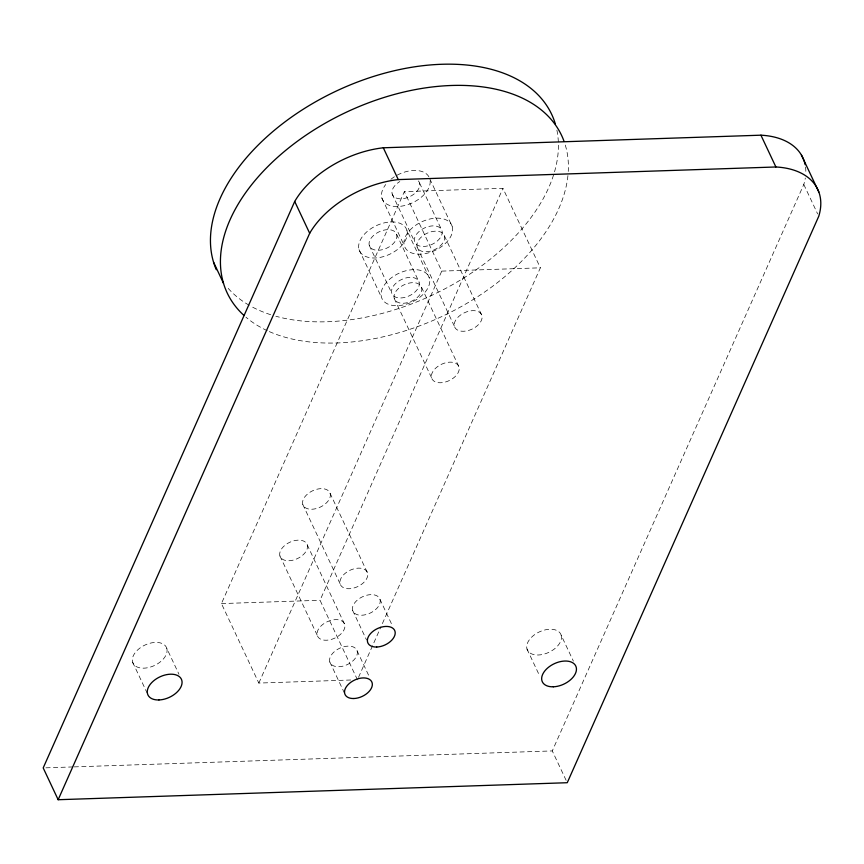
<?xml version="1.0" encoding="UTF-8"?>
<svg xmlns="http://www.w3.org/2000/svg" width="864" height="864" viewBox="0 0 864 864"><rect width="100%" height="100%" fill="white"/><g stroke="black" fill="none" stroke-linecap="round" stroke-linejoin="round"><path stroke-width="0.65" stroke-dasharray="4.32 3.24" d="M350.773 680L258.833 683.068L221.432 603.58L404.352 191.624L502.945 188.33L540.356 267.818L381.532 625.514M258.833 683.068L441.752 271.112L404.352 191.624M357.437 679.784L320.026 600.286L502.945 188.33M358.528 677.311L380.981 626.746M566.136 780.365L552.28 750.924L803.79 184.475A83.171 50.749 -25.2 0 0 805.313 178.049M441.752 271.112L540.356 267.818M221.432 603.58L320.026 600.286M45.889 767.826L72.824 766.93M74.174 766.886L552.28 750.924M803.79 184.475L817.646 213.926M429.764 178.794L452.207 226.487A25.877 15.79 -25.2 0 1 420.282 254.189A25.877 15.79 -25.2 0 1 412.366 227.826A25.877 15.79 -25.2 0 1 452.207 226.487M419.537 182.984L441.958 230.634A14.785 9.018 -25.2 0 1 423.716 246.467A14.785 9.018 -25.2 0 1 419.191 231.401A14.785 9.018 -25.2 0 1 441.958 230.634M444.452 235.937A14.785 9.018 -25.2 0 1 426.211 251.77A14.785 9.018 -25.2 0 1 421.686 236.704A14.785 9.018 -25.2 0 1 444.452 235.937L481.864 315.436A14.785 9.018 -25.2 0 1 463.612 331.268A14.785 9.018 -25.2 0 1 459.086 316.192A14.785 9.018 -25.2 0 1 481.864 315.436M392.191 194.044L414.612 241.693M417.107 246.996L454.518 326.495M406.901 230.288A25.877 15.79 -25.2 0 1 374.976 257.99A25.877 15.79 -25.2 0 1 367.06 231.617A25.877 15.79 -25.2 0 1 406.901 230.288L429.343 277.981A25.877 15.79 -25.2 0 1 397.418 305.683A25.877 15.79 -25.2 0 1 389.502 279.32A25.877 15.79 -25.2 0 1 429.343 277.981M381.92 198.148L404.363 245.84M396.652 234.436A14.785 9.018 -25.2 0 1 378.4 250.268A14.785 9.018 -25.2 0 1 373.874 235.192A14.785 9.018 -25.2 0 1 396.652 234.436L419.094 282.128A14.785 9.018 -25.2 0 1 400.853 297.961A14.785 9.018 -25.2 0 1 396.328 282.895A14.785 9.018 -25.2 0 1 419.094 282.128M421.589 287.431A14.785 9.018 -25.2 0 1 403.348 303.264A14.785 9.018 -25.2 0 1 398.822 288.198A14.785 9.018 -25.2 0 1 421.589 287.431L459 366.93A14.785 9.018 -25.2 0 1 440.748 382.763A14.785 9.018 -25.2 0 1 436.223 367.686A14.785 9.018 -25.2 0 1 459 366.93M561.179 635.213A18.479 11.275 -25.2 0 1 538.369 654.998A18.479 11.275 -25.2 0 1 532.721 636.163A18.479 11.275 -25.2 0 1 561.179 635.213L573.372 661.122M369.306 245.495L391.748 293.188M394.243 298.49L431.654 377.989M359.057 249.642L381.499 297.335M526.997 649.037L539.752 676.123M330.124 493.409A14.785 9.018 -25.2 0 1 311.882 509.242A14.785 9.018 -25.2 0 1 307.357 494.176A14.785 9.018 -25.2 0 1 330.124 493.409L367.535 572.908A14.785 9.018 -25.2 0 1 349.294 588.74A14.785 9.018 -25.2 0 1 344.768 573.664A14.785 9.018 -25.2 0 1 367.535 572.908M380.009 599.411A14.785 9.018 -25.2 0 1 361.757 615.233A14.785 9.018 -25.2 0 1 357.232 600.167A14.785 9.018 -25.2 0 1 380.009 599.411L392.202 625.32M302.789 504.468L340.189 583.967M352.663 610.47L366.52 639.911M307.26 544.903A14.785 9.018 -25.2 0 1 289.019 560.736A14.785 9.018 -25.2 0 1 284.494 545.67A14.785 9.018 -25.2 0 1 307.26 544.903L344.671 624.402A14.785 9.018 -25.2 0 1 326.43 640.235A14.785 9.018 -25.2 0 1 321.905 625.158A14.785 9.018 -25.2 0 1 344.671 624.402M357.145 650.905A14.785 9.018 -25.2 0 1 338.893 666.727A14.785 9.018 -25.2 0 1 334.368 651.661A14.785 9.018 -25.2 0 1 357.145 650.905L369.338 676.814M279.925 555.962L317.326 635.461M329.8 661.964L344.207 692.582M166.795 648.378A18.479 11.275 -25.2 0 1 143.996 668.164A18.479 11.275 -25.2 0 1 138.337 649.328A18.479 11.275 -25.2 0 1 166.795 648.378L178.988 674.287M132.624 662.202L147.031 692.82M805.529 167.022A83.171 50.749 -25.2 0 1 805.745 174.28M418.392 180.922A14.785 9.018 -25.2 0 1 411.923 195.491A14.785 9.018 -25.2 0 1 393.336 196.117A14.785 9.018 -25.2 0 1 399.805 181.548M565.304 145.098A184.82 112.763 -25.2 0 1 568.264 171.45M567.929 175.597A184.82 112.763 -25.2 0 1 453.06 310.986A184.82 112.763 -25.2 0 1 268.38 331.193M267.224 330.664A184.82 112.763 -25.2 0 1 245.959 317.196M556.902 130.162A184.82 112.763 -25.2 0 1 470.059 273.931A184.82 112.763 -25.2 0 1 275.864 316.246M270.648 314.69A184.82 112.763 -25.2 0 1 250.344 305.932M249.145 305.251A184.82 112.763 -25.2 0 1 227.815 287.928M430.164 180.868A25.877 15.79 -25.2 0 1 399.362 206.41A25.877 15.79 -25.2 0 1 385.69 184.55M390.906 179.302A25.877 15.79 -25.2 0 1 395.237 176.267M397.181 175.165A25.877 15.79 -25.2 0 1 428.965 176.893"/><path stroke-width="1.3" d="M294.71 201.474L43.2 767.923L58.158 799.718L567.248 782.719L818.759 216.281A83.171 50.749 -25.2 0 0 775.894 166.979L760.925 135.184L383.303 147.787A83.171 50.749 -25.2 0 0 294.71 201.474L309.679 233.28L58.158 799.718M309.679 233.28A83.171 50.749 -25.2 0 1 398.272 179.593L775.894 166.979M801.425 155.045L818.845 192.035M383.303 147.787L398.272 179.593M213.548 262.138L223.517 283.338M760.925 135.184A83.171 50.749 -25.2 0 1 805.14 164.7M244.004 315.479A184.82 112.763 -25.2 0 1 330.599 120.193A184.82 112.763 -25.2 0 1 564.041 141.286M216.292 269.698A184.82 112.763 -25.2 0 1 345.719 86.8A184.82 112.763 -25.2 0 1 555.325 123.898M553.338 686.794A18.479 11.275 -25.2 0 0 576.148 667.008A18.479 11.275 -25.2 0 0 547.679 667.958A18.479 11.275 -25.2 0 0 553.338 686.794M158.954 699.959A18.479 11.275 -25.2 0 0 181.764 680.173A18.479 11.275 -25.2 0 0 153.295 681.124A18.479 11.275 -25.2 0 0 158.954 699.959M353.862 698.522A14.785 9.018 -25.2 0 0 372.103 682.7A14.785 9.018 -25.2 0 0 349.337 683.456A14.785 9.018 -25.2 0 0 353.862 698.522M376.726 647.028A14.785 9.018 -25.2 0 0 394.967 631.206A14.785 9.018 -25.2 0 0 372.2 631.962A14.785 9.018 -25.2 0 0 376.726 647.028"/></g></svg>
